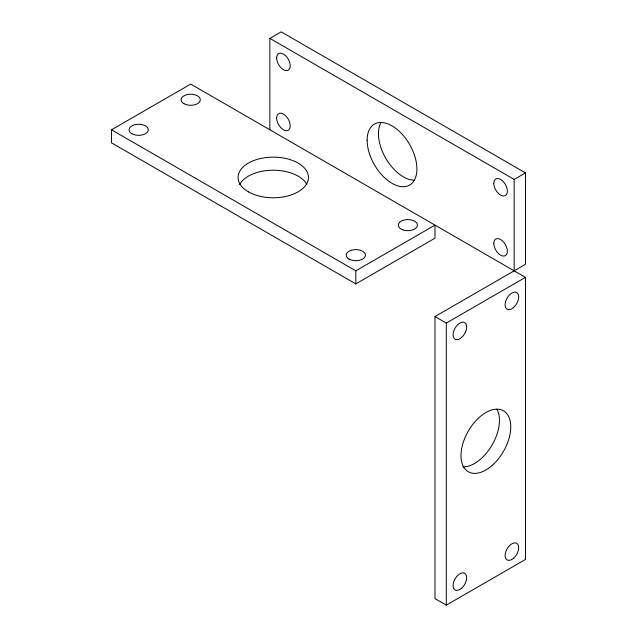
<?xml version="1.0" encoding="UTF-8"?>
<svg xmlns="http://www.w3.org/2000/svg" width="637" height="637" viewBox="0 0 637 637"><rect width="100%" height="100%" fill="white"/><g stroke="black" fill="none" stroke-linecap="round" stroke-linejoin="round"><path stroke-width="0.96" d="M111.531 129.797L355.82 270.829L434.991 225.124L434.991 238.182L355.82 283.895L111.531 142.855L111.531 129.797L190.702 84.084L525.469 277.358L525.469 559.445L446.298 605.15L434.991 598.621L434.991 316.541L525.469 264.307L525.469 172.89L281.18 31.85L269.865 38.379L269.865 129.797M269.865 38.379L514.155 179.419L525.469 172.89M434.991 316.541L446.298 323.07L525.469 277.358M514.155 179.419L514.155 270.836M446.298 323.07L446.298 605.15M355.82 270.829L355.82 283.895M414.122 180.191A35.186 20.312 60 0 1 385.727 158.239A35.186 20.312 60 0 1 380.91 122.662M496.987 409.312A35.186 20.312 -60 0 1 491.836 445.454A35.186 20.312 -60 0 1 462.94 466.841M239.631 184.539A35.186 20.312 0 0 1 273.265 170.206A35.186 20.312 0 0 1 306.891 184.539M276.657 118.044A9.595 5.542 60 0 0 286.833 130.704A9.595 5.542 60 0 0 286.833 117.128A9.595 5.542 60 0 0 276.657 118.044M276.657 57.967A9.595 5.542 60 0 0 286.833 70.627A9.595 5.542 60 0 0 286.833 57.059A9.595 5.542 60 0 0 276.657 57.967M493.802 243.406A9.595 5.542 60 0 0 503.978 256.074A9.595 5.542 60 0 0 503.978 242.498A9.595 5.542 60 0 0 493.802 243.406M493.802 183.337A9.595 5.542 60 0 0 503.978 195.997A9.595 5.542 60 0 0 503.978 182.429A9.595 5.542 60 0 0 493.802 183.337M367.135 140.244A35.186 20.312 60 0 0 404.455 186.673A35.186 20.312 60 0 0 404.455 136.907A35.186 20.312 60 0 0 367.135 140.244M461.626 337.459A9.595 5.542 -60 0 0 464.668 322.593A9.595 5.542 -60 0 0 453.313 332.657A9.595 5.542 -60 0 0 461.626 337.459M513.653 307.424A9.595 5.542 -60 0 0 516.695 292.558A9.595 5.542 -60 0 0 505.34 302.623A9.595 5.542 -60 0 0 513.653 307.424M461.626 588.198A9.595 5.542 -60 0 0 464.668 573.332A9.595 5.542 -60 0 0 453.313 583.396A9.595 5.542 -60 0 0 461.626 588.198M513.653 558.163A9.595 5.542 -60 0 0 516.695 543.297A9.595 5.542 -60 0 0 505.34 553.362A9.595 5.542 -60 0 0 513.653 558.163M492.321 465.289A35.186 20.312 -60 0 0 503.477 410.785A35.186 20.312 -60 0 0 461.849 447.692A35.186 20.312 -60 0 0 492.321 465.289M131.891 133.714A9.595 5.542 0 0 0 147.943 131.23A9.595 5.542 0 0 0 136.191 124.438A9.595 5.542 0 0 0 131.891 133.714M183.918 103.672A9.595 5.542 0 0 0 199.97 101.195A9.595 5.542 0 0 0 188.218 94.403A9.595 5.542 0 0 0 183.918 103.672M349.036 259.076A9.595 5.542 0 0 0 365.089 256.592A9.595 5.542 0 0 0 353.336 249.808A9.595 5.542 0 0 0 349.036 259.076M403.046 229.925A9.595 5.542 0 0 0 417.442 225.124A9.595 5.542 0 0 0 403.046 220.33A9.595 5.542 0 0 0 403.046 229.925M248.382 191.825A35.186 20.312 0 0 0 307.249 182.715A35.186 20.312 0 0 0 264.156 157.833A35.186 20.312 0 0 0 248.382 191.825"/></g></svg>
